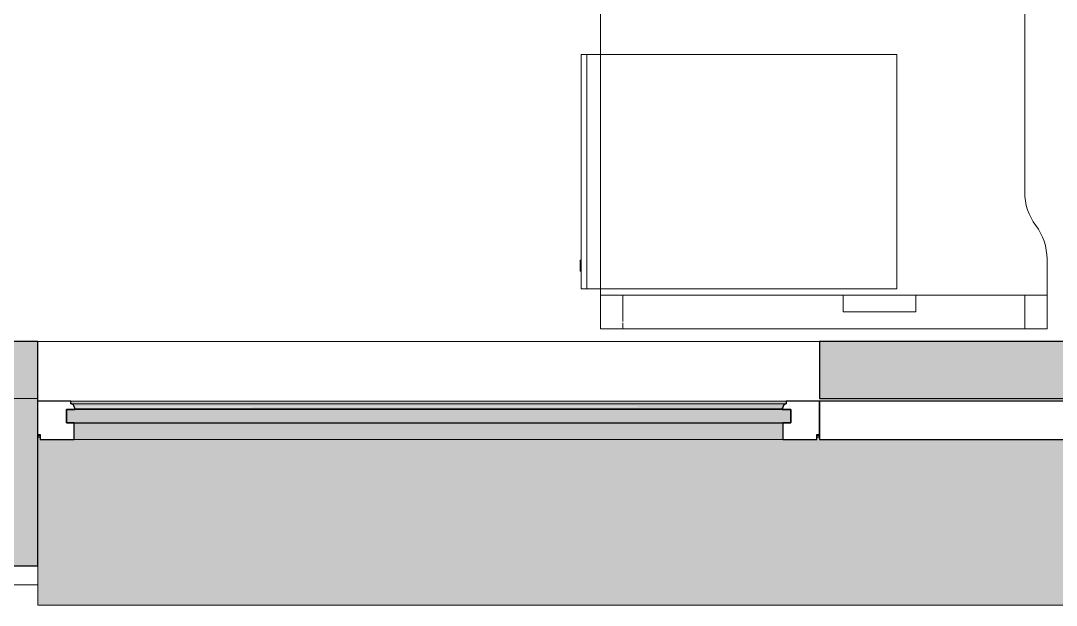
# Model space of a CAD drawing. Header units: millimetres. Extents: x 155927 to 326028, y -36033 to 97293.
# Drawn here: x 157503 to 159358, y 8897 to 9944 of the extents above; entities that cross this region are included whole.
import ezdxf

# ---------------------------------------------------------------- set-up
doc = ezdxf.new("R2010")
doc.units = ezdxf.units.MM
doc.header["$MEASUREMENT"] = 0
for name, color, linetype, lineweight in [('A-GLAZ', 7, 'CONTINUOUS', 9), ('A-GLAZ-CURT', 7, 'CONTINUOUS', 9), ('A-WALL', 7, 'CONTINUOUS', 9), ('A-WALL-PATT', 7, 'CONTINUOUS', 9), ('I-FURN', 8, 'CONTINUOUS', 9), ('I-WALL', 7, 'CONTINUOUS', 9)]:
    doc.layers.add(name, color=color, linetype=linetype, lineweight=lineweight)

msp = doc.modelspace()

# ---------------------------------------------------------------- hatches: boundary and pattern name
at = {"layer": 'A-GLAZ'}
for points in [[(158871.8, 9257.5), (158874.6, 9257.5), (158874.6, 9262.5), (157593, 9262.5), (157593, 9257.5), (158870.8, 9257.5)], [(158868.8, 9252.6), (158870.6, 9256.2), (158870.8, 9257.5), (157595.9, 9257), (157598.6, 9253.9), (157599.3, 9252.6), (158868.4, 9252.6)], [(158882.6, 9223.6), (158882.6, 9247.5), (157585.1, 9247.5), (157585.1, 9223.6)], [(158693.3, 9248.6), (158867.4, 9248.6), (158868.6, 9252.6), (157599, 9251.5), (157600.3, 9248.6), (158086.7, 9248.6)], [(158867.4, 9247.5), (158867.4, 9248.6), (158693.3, 9247.5)], [(158868.6, 9193.6), (158868.6, 9223.6), (157599, 9223.6), (157599, 9193.6)], [(161817.8, 8896.6), (161817.8, 9198.3), (161813.5, 9198.3), (161813.5, 9193.6), (160422.2, 9193.6), (160422.2, 9198.3), (160417.8, 9198.3), (160417.8, 9193.6), (158933.8, 9193.6), (158933.8, 9198.3), (158929.5, 9198.3), (158929.5, 9193.6), (157538.2, 9193.6), (157538.2, 9198.3), (157533.8, 9198.3), (157533.8, 8896.6), (159906.5, 8896.6)]]:
    msp.add_hatch(color=256, dxfattribs=at).paths.add_polyline_path(points, flags=0)
h = msp.add_hatch(color=256, dxfattribs=at)
h.paths.add_polyline_path([(160481.4, 9255.8), (160478.6, 9257.5), (160479.9, 9256.4), (160481, 9255.9)], flags=0)
h.paths.add_polyline_path([(157597.4, 9255.8), (157594.6, 9257.5), (157595.9, 9256.4), (157597, 9255.9)], flags=0)
h = msp.add_hatch(color=256, dxfattribs=at)
h.paths.add_polyline_path([(161817.8, 9198.3), (161817.8, 9200.4), (161813.5, 9200.4), (161813.5, 9198.3)], flags=0)
h.paths.add_polyline_path([(160422.2, 9198.3), (160422.2, 9200.4), (160417.8, 9200.4), (160417.8, 9198.3)], flags=0)
h.paths.add_polyline_path([(158929.5, 9198.3), (158933.8, 9198.3), (158933.8, 9200.4), (158929.5, 9200.4)], flags=0)
h.paths.add_polyline_path([(157533.8, 9198.3), (157538.2, 9198.3), (157538.2, 9200.4), (157533.8, 9200.4)], flags=0)
at = {"layer": 'A-WALL-PATT'}
h = msp.add_hatch(color=256, dxfattribs=at)
h.paths.add_polyline_path([(162125.8, 9267.6), (162125.8, 9369.6), (161817.8, 9369.6), (161817.8, 9267.6), (162029.5, 9267.6)], flags=0)
h.paths.add_polyline_path([(157533.8, 9267.6), (157533.8, 9369.6), (156862.8, 9369.6), (156862.8, 9267.6), (157480.1, 9267.6)], flags=0)
for points in [[(159035.8, 9267.6), (159035.8, 9369.6), (158933.8, 9369.6), (158933.8, 9267.6)], [(160315.8, 9267.6), (160315.8, 9369.6), (159035.8, 9369.6), (159035.8, 9267.6), (159906.5, 9267.6)]]:
    msp.add_hatch(color=256, dxfattribs=at).paths.add_polyline_path(points, flags=0)
h = msp.add_hatch(color=256, dxfattribs=at)
h.paths.add_polyline_path([(226158.8, 8967.6), (226158.8, 9267.6), (224992.8, 9267.6), (224992.8, 8967.6), (225417.2, 8967.6)], flags=0)
h.paths.add_polyline_path([(222990.9, 8967.6), (223358.8, 8967.6), (223358.8, 9267.6), (222192.8, 9267.6), (222192.8, 8967.6)], flags=0)
h.paths.add_polyline_path([(215258.8, 8967.6), (215258.8, 9267.6), (213567.8, 9267.6), (213567.8, 8967.6)], flags=0)
h.paths.add_polyline_path([(207033.8, 8967.6), (207033.8, 9267.6), (202692.8, 9267.6), (202692.8, 8967.6), (206006.6, 8967.6)], flags=0)
h.paths.add_polyline_path([(199908.8, 8967.6), (199908.8, 9267.6), (197242.8, 9267.6), (197242.8, 8967.6), (198727.6, 8967.6)], flags=0)
h.paths.add_polyline_path([(195608.8, 8967.6), (195608.8, 9267.6), (192942.8, 9267.6), (192942.8, 8967.6), (193875, 8967.6)], flags=0)
h.paths.add_polyline_path([(190158.8, 8967.6), (190158.8, 9267.6), (187692.8, 9267.6), (187692.8, 8967.6), (189022.3, 8967.6)], flags=0)
h.paths.add_polyline_path([(184908.8, 8967.6), (184908.8, 9267.6), (183567.8, 9267.6), (183567.8, 8967.6), (184169.7, 8967.6)], flags=0)
h.paths.add_polyline_path([(179283.8, 8967.6), (179283.8, 9267.6), (177567.8, 9267.6), (177567.8, 8967.6)], flags=0)
h.paths.add_polyline_path([(165783.8, 8967.6), (165783.8, 9267.6), (164242.8, 9267.6), (164242.8, 8967.6), (164759.1, 8967.6)], flags=0)
h.paths.add_polyline_path([(162332.8, 8967.6), (162608.8, 8967.6), (162608.8, 9267.6), (161817.8, 9267.6), (161817.8, 8967.6)], flags=0)
h.paths.add_polyline_path([(157533.8, 8967.6), (157533.8, 9267.6), (156460.8, 9267.6), (156460.8, 8967.6), (157480.1, 8967.6)], flags=0)

# ---------------------------------------------------------------- linework, layer by layer
at = {"layer": 'A-GLAZ', "lineweight": 30}
for p, q in [((157593, 9262.5), (157533.8, 9262.5)), ((157593, 9257.5), (157593, 9262.5)), ((157594.6, 9257.5), (157593, 9257.5)), ((158874.6, 9257.5), (158873.1, 9257.5)), ((158874.6, 9262.5), (158874.6, 9257.5)), ((158933.8, 9262.5), (158874.6, 9262.5)), ((160417.8, 9262.5), (158933.8, 9262.5)), ((158933.8, 9262.5), (158933.8, 9193.6)), ((158933.8, 9202.6), (158933.8, 9262.5)), ((157585.1, 9247.5), (157585.1, 9223.6)), ((158882.6, 9247.5), (157585.1, 9247.5)), ((157585.1, 9223.6), (157585.1, 9247.5)), ((157585.1, 9247.5), (157600.3, 9247.5)), ((157600.3, 9247.5), (157600.3, 9248.6)), ((158867.4, 9248.6), (158867.4, 9247.5)), ((158867.4, 9247.5), (158882.6, 9247.5)), ((158882.6, 9223.6), (158882.6, 9247.5)), ((158882.6, 9247.5), (158882.6, 9223.6)), ((157585.1, 9223.6), (158882.6, 9223.6)), ((157599, 9223.6), (157585.1, 9223.6)), ((157599, 9193.6), (157599, 9223.6)), ((158882.6, 9223.6), (158868.6, 9223.6)), ((158868.6, 9223.6), (158868.6, 9193.6)), ((157533.8, 9202.6), (157538.2, 9202.6)), ((157538.2, 9202.6), (157538.2, 9193.6)), ((158929.5, 9193.6), (158929.5, 9202.6)), ((158929.5, 9202.6), (158933.8, 9202.6)), ((157538.2, 9193.6), (157599, 9193.6)), ((158868.6, 9193.6), (158929.5, 9193.6)), ((158933.8, 9193.6), (160417.8, 9193.6))]:
    msp.add_line(p, q, dxfattribs=at)
at = {"layer": 'A-GLAZ'}
for p, q in [((158874.6, 9262.5), (157593, 9262.5)), ((157593, 9257.5), (157594.6, 9257.5)), ((157594.6, 9257.5), (158873.1, 9257.5)), ((158873.1, 9257.5), (158874.6, 9257.5)), ((157600.3, 9248.6), (158867.4, 9248.6)), ((157533.8, 9200.4), (157538.2, 9200.4)), ((157533.8, 9198.3), (157538.2, 9198.3)), ((157599, 9193.6), (158868.6, 9193.6)), ((158929.5, 9200.4), (158933.8, 9200.4)), ((158929.5, 9198.3), (158933.8, 9198.3)), ((157533.8, 8896.6), (157533.8, 8967.6)), ((157533.8, 8896.6), (161817.8, 8896.6))]:
    msp.add_line(p, q, dxfattribs=at)
at = {"layer": 'A-GLAZ', "lineweight": 30}
for centre, radius, start, end in [((157593.5, 9252.2), 5.36, 3.4261, 78.0476), ((158874.2, 9252.2), 5.36, 101.9524, 176.5739), ((157606.2, 9253), 7.4, 183.4261, 216.5739), ((158861.5, 9253), 7.4, 323.4261, 356.5739)]:
    msp.add_arc(centre, radius, start, end, dxfattribs=at)
at = {"layer": 'A-GLAZ'}
for points, knots in [([(157597, 9256.2), (157596.9, 9256.4), (157596.5, 9256.7), (157595.7, 9257.2), (157595, 9257.4), (157594.6, 9257.5)], [-0.4, -0.4, -0.4, -0.4, -0.3, -0.2, 0, 0, 0, 0]), ([(158873.1, 9257.5), (158872.6, 9257.4), (158872, 9257.2), (158871.2, 9256.7), (158870.8, 9256.4), (158870.6, 9256.2)], [0, 0, 0, 0, 0.2, 0.3, 0.4, 0.4, 0.4, 0.4]), ([(157598.8, 9252.6), (157598.8, 9253), (157598.7, 9253.7), (157598.3, 9254.6), (157598.1, 9255), (157598, 9255.2)], [-1, -1, -1, -1, -0.8, -0.7, -0.6, -0.6, -0.6, -0.6]), ([(158869.7, 9255.2), (158869.6, 9255), (158869.4, 9254.6), (158869, 9253.7), (158868.9, 9253), (158868.8, 9252.6)], [0.6, 0.6, 0.6, 0.6, 0.7, 0.8, 1, 1, 1, 1])]:
    msp.add_open_spline(points, degree=3, knots=knots, dxfattribs=at)
for points in [[(157600.3, 9248.6), (157600, 9249), (157599.7, 9249.4), (157599.5, 9249.8)], [(158868.1, 9249.8), (158867.9, 9249.4), (158867.7, 9249), (158867.4, 9248.6)]]:
    msp.add_open_spline(points, degree=3, dxfattribs=at)
at = {"layer": 'A-GLAZ-CURT'}
msp.add_line((157533.8, 8933.6), (157425.8, 8933.6), dxfattribs=at)
at = {"layer": 'A-WALL'}
msp.add_line((157533.8, 9267.6), (156862.8, 9267.6), dxfattribs=at)
at = {"layer": 'A-WALL', "lineweight": 30}
for p, q in [((157533.8, 8967.6), (157533.8, 9267.6)), ((156460.8, 8967.6), (157533.8, 8967.6))]:
    msp.add_line(p, q, dxfattribs=at)
at = {"layer": 'I-FURN'}
for p, q in [((158541.6, 10992.4), (158541.6, 9392.4)), ((158541.6, 9392.4), (158541.6, 10992.4)), ((159301.6, 9637.4), (159301.6, 10469.7)), ((159301.6, 10469.7), (159301.6, 9637.4)), ((158517.3, 9883.9), (158507.3, 9883.9)), ((158507.3, 9883.9), (158507.3, 9463.9)), ((158517.3, 9463.9), (158517.3, 9883.9)), ((158541.6, 9883.9), (158517.3, 9883.9)), ((158517.3, 9883.9), (158517.3, 9463.9)), ((159072.3, 9883.9), (158541.6, 9883.9)), ((159072.3, 9463.9), (159072.3, 9883.9)), ((159341.6, 9392.4), (159341.6, 9517.4)), ((159341.6, 9517.4), (159341.6, 9392.4)), ((158507.3, 9515.5), (158505.3, 9515.5)), ((158505.3, 9515.5), (158505.3, 9495.5)), ((158505.3, 9495.5), (158505.3, 9515.5)), ((158505.3, 9495.5), (158507.3, 9495.5)), ((158507.3, 9463.9), (158517.3, 9463.9)), ((158517.3, 9463.9), (158541.6, 9463.9)), ((158541.6, 9463.9), (159072.3, 9463.9)), ((158541.6, 9452.4), (158976.6, 9452.4)), ((158581.6, 9452.4), (158541.6, 9452.4)), ((158541.6, 9392.4), (158541.6, 9452.4)), ((158541.6, 9452.4), (158541.6, 9392.4)), ((159301.6, 9452.4), (158581.6, 9452.4)), ((158581.6, 9452.4), (158581.6, 9405.3)), ((158581.6, 9452.4), (158581.6, 9405.3)), ((158976.6, 9452.4), (159106.6, 9452.4)), ((158976.6, 9422.4), (158976.6, 9452.4)), ((158976.6, 9452.4), (158976.6, 9422.4)), ((159106.6, 9452.4), (159341.6, 9452.4)), ((159106.6, 9452.4), (159106.6, 9422.4)), ((159106.6, 9452.4), (159106.6, 9422.4)), ((159341.6, 9452.4), (159301.6, 9452.4)), ((159301.6, 9452.4), (159301.6, 9392.4)), ((159301.6, 9452.4), (159301.6, 9392.4)), ((159341.6, 9452.4), (159341.6, 9392.4)), ((159341.6, 9452.4), (159341.6, 9392.4)), ((159106.6, 9422.4), (158976.6, 9422.4)), ((158976.6, 9422.4), (159106.6, 9422.4)), ((159341.6, 9392.4), (158541.6, 9392.4)), ((158541.6, 9392.4), (158581.6, 9392.4)), ((158541.6, 9392.4), (159341.6, 9392.4)), ((159341.6, 9392.4), (158541.6, 9392.4)), ((158581.6, 9402.9), (158581.6, 9392.4)), ((158581.6, 9402.9), (158581.6, 9392.4)), ((158581.6, 9392.4), (159301.6, 9392.4)), ((159301.6, 9392.4), (159341.6, 9392.4))]:
    msp.add_line(p, q, dxfattribs=at)
for centre, start, end in [((159401.6, 9637.4), 180, 216.8699), ((159401.6, 9637.4), 180, 216.8699), ((159241.6, 9517.4), 0, 36.8699), ((159241.6, 9517.4), 0, 36.8699)]:
    msp.add_arc(centre, 100, start, end, dxfattribs=at)
at = {"layer": 'I-WALL', "lineweight": 30}
for p, q in [((157533.8, 9369.6), (156862.8, 9369.6)), ((157533.8, 9267.6), (157533.8, 9369.6)), ((159035.8, 9369.6), (158933.8, 9369.6)), ((158933.8, 9369.6), (158933.8, 9267.6)), ((160315.8, 9369.6), (159035.8, 9369.6)), ((158933.8, 9267.6), (159035.8, 9267.6)), ((159035.8, 9267.6), (160315.8, 9267.6))]:
    msp.add_line(p, q, dxfattribs=at)
at = {"layer": 'I-WALL'}
for p, q in [((157533.8, 9369.6), (158933.8, 9369.6)), ((156862.8, 9267.6), (157533.8, 9267.6))]:
    msp.add_line(p, q, dxfattribs=at)

doc.saveas('drawing.dxf')
